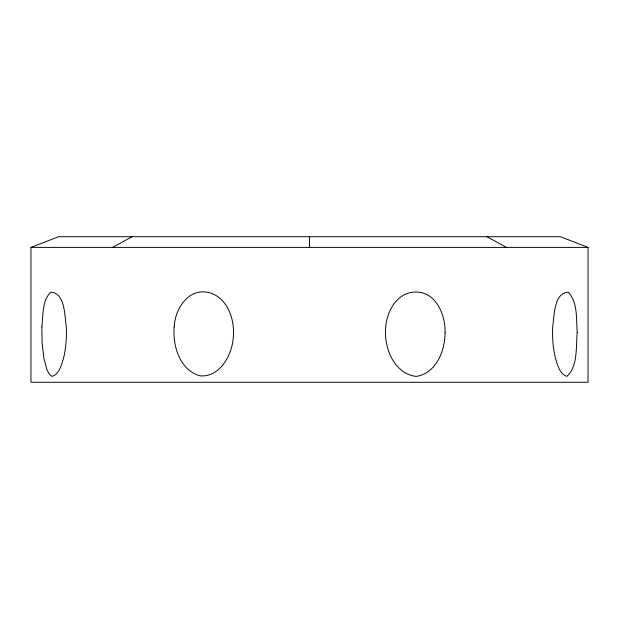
<?xml version="1.0" encoding="UTF-8"?>
<svg xmlns="http://www.w3.org/2000/svg" width="619" height="619" viewBox="0 0 619 619"><rect width="100%" height="100%" fill="white"/><g stroke="black" fill="none" stroke-linecap="round" stroke-linejoin="round"><path stroke-width="0.93" d="M112.534 247.399L132.064 236.721M30.95 247.399L58.565 236.721L560.435 236.721L588.05 247.399L588.05 382.279L30.95 382.279L30.95 247.399L588.05 247.399M486.936 236.721L506.466 247.399M309.5 236.721L309.5 247.399M41.852 326.909L42.115 343.352L43.91 358.401L46.959 369.76L49.466 374.394L52.151 376.414C59.463 373.806 61.428 365.009 63.494 358.401C65.993 348.118 66.736 337.463 66.326 326.909C64.647 316.618 65.312 292.81 50.797 292.176C41.86 300.78 43.245 315.442 41.852 326.909M577.233 332.395C575.794 346.508 578.208 366.03 566.849 376.414C559.537 373.806 557.572 365.009 555.506 358.401C553.007 348.118 552.264 337.463 552.674 326.909C554.353 316.618 553.688 292.81 568.203 292.176C578.053 302.405 576.065 319.172 577.233 332.395M174.163 326.909C172.523 345.804 179.82 370.456 200.216 375.865C219.931 377.366 231.939 355.174 233.247 337.904C235.235 319.667 227.219 295.712 206.901 292.176C187.309 288.934 174.937 309.833 174.163 326.909M445.084 332.395C445.185 350.501 436.225 373.505 416.1 376.414C395.549 373.876 385.304 351.05 385.49 332.395C384.979 314.599 395.688 291.634 416.1 292.052C436.178 291.951 445.471 315.21 445.084 332.395"/></g></svg>
